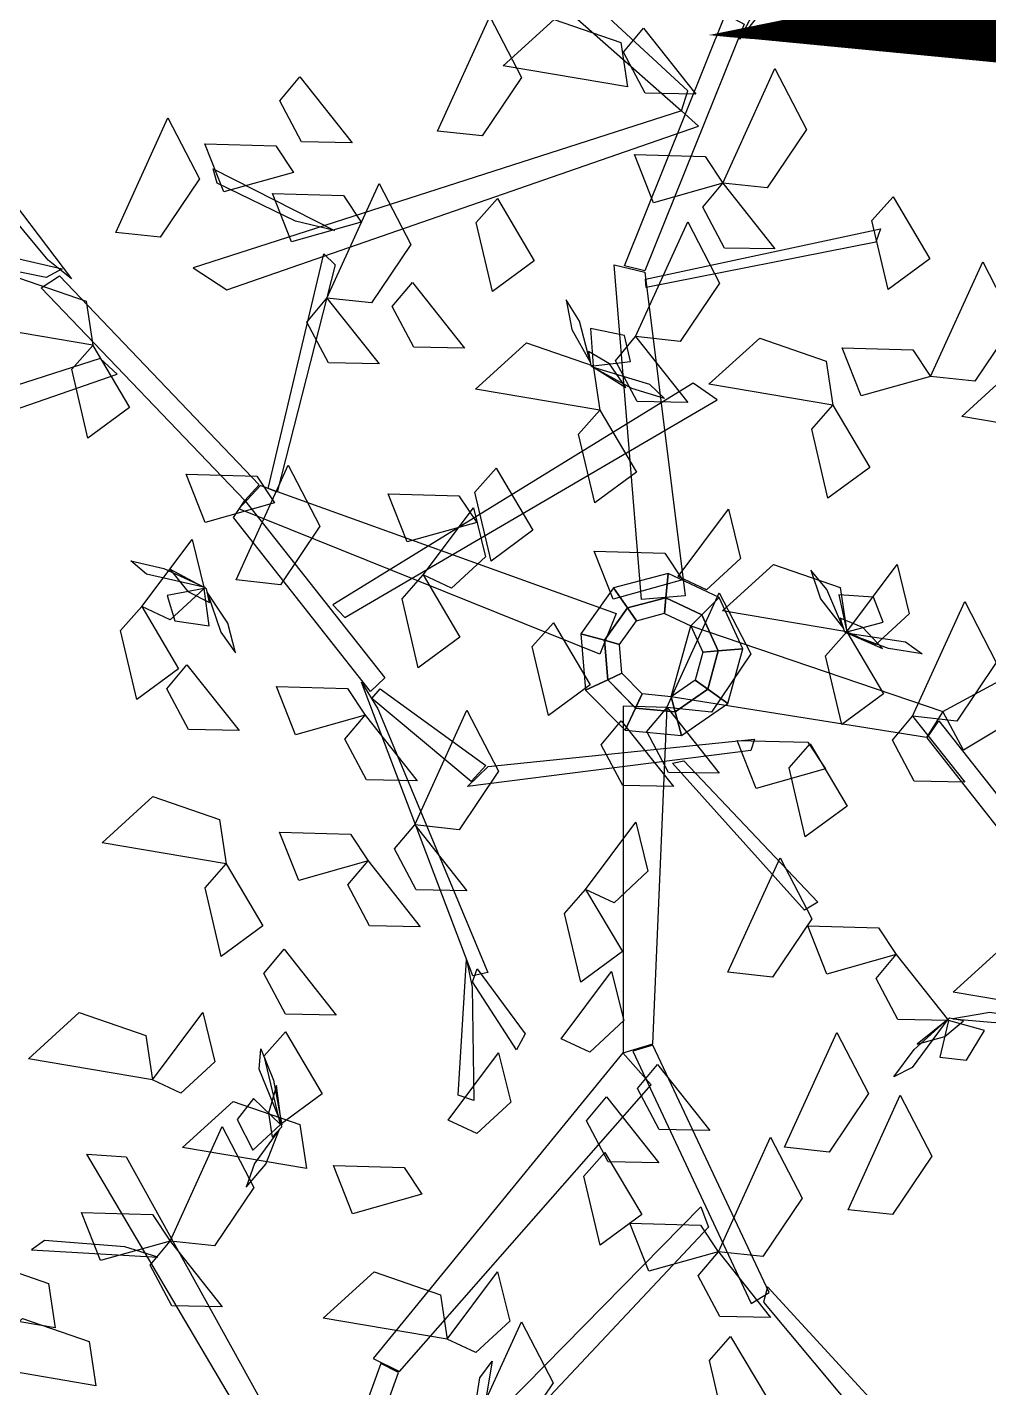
# Model space of a CAD drawing. Header units: metres. Extents: x 1851758 to 1852050, y 5187822 to 5188223.
# Drawn here: x 1851972.084 to 1851973.866, y 5187918.553 to 5187921.076 of the extents above; entities that cross this region are included whole.
import ezdxf

# ---------------------------------------------------------------- set-up
doc = ezdxf.new("R2010")
doc.units = ezdxf.units.M
doc.header["$LTSCALE"] = 2.5
doc.layers.add('PRO_PAR_COT_DA', color=150, linetype='CONTINUOUS', lineweight=20)
doc.layers.add('PRO_VOI_VEG', color=81, linetype='CONTINUOUS')

# ---------------------------------------------------------------- blocks, each defined once
blk = doc.blocks.new('arbre4')
at = {"layer": 'PRO_VOI_VEG', "color": 42, "linetype": 'ByBlock', "lineweight": -2, "extrusion": (-3.5711e-09, -0.72424, 0.689548), "elevation": 1.1883, "flags": 128}
blk.add_lwpolyline([(0.2606, 4.2618), (-0.9553, 6.179), (-0.9848, 5.9864), (0.2311, 4.1567), (0.2606, 4.2618)], close=True, dxfattribs=at)
at = {"layer": 'PRO_VOI_VEG', "color": 42, "linetype": 'ByBlock', "lineweight": -2, "extrusion": (-1.10197e-08, -0.72424, 0.689548), "elevation": 1.1883, "flags": 128}
blk.add_lwpolyline([(0.5406, 4.682), (1.3291, 5.9864), (1.3585, 5.8988), (0.4669, 4.5157), (0.5406, 4.682)], close=True, dxfattribs=at)
at = {"layer": 'PRO_VOI_VEG', "color": 42, "linetype": 'ByBlock', "lineweight": -2, "extrusion": (0.440852, -0.719385, 0.536783), "flags": 128}
for points, elevation in [([(-0.9771, 3.3423), (-1.0361, 5.0792), (-0.9673, 5.0282), (-0.9484, 3.1422), (-0.9771, 3.3423)], -0.869), ([(-1.021, 3.2634), (-1.7492, 4.7455), (-1.632, 4.7073), (-0.9544, 3.2464), (-1.021, 3.2634)], -0.8629)]:
    blk.add_lwpolyline(points, close=True, dxfattribs=dict(at, elevation=elevation))
at = {"layer": 'PRO_VOI_VEG', "linetype": 'ByBlock', "lineweight": -2, "extrusion": (0.372929, -8.74771e-10, 0.92786), "flags": 128}
for points, elevation in [([(2.0044, 3.6589), (2.4124, 3.4142), (2.1773, 3.308), (1.9733, 3.4834), (2.0044, 3.6589)], 7.2899), ([(-0.5531, 2.1384), (-0.1451, 1.8936), (-0.3802, 1.7874), (-0.5842, 1.9629), (-0.5531, 2.1384)], 2.7218)]:
    blk.add_lwpolyline(points, close=True, dxfattribs=dict(at, elevation=elevation))
at = {"layer": 'PRO_VOI_VEG', "linetype": 'ByBlock', "lineweight": -2, "extrusion": (-0.095442, 0.360509, 0.92786), "flags": 128}
for points, elevation in [([(-0.5771, 0.7835), (-0.1691, 0.5387), (-0.4041, 0.4325), (-0.6082, 0.608), (-0.5771, 0.7835)], 7.3946), ([(1.6105, 0.4642), (2.0185, 0.2195), (1.7835, 0.1133), (1.5794, 0.2887), (1.6105, 0.4642)], 5.9479), ([(-0.0811, 2.3547), (0.3269, 2.11), (0.0919, 2.0038), (-0.1122, 2.1793), (-0.0811, 2.3547)], 8.365), ([(-0.902, 2.1407), (-0.4939, 1.896), (-0.729, 1.7898), (-0.933, 1.9652), (-0.902, 2.1407)], 7.1055), ([(-1.7462, 1.9018), (-1.3382, 1.6571), (-1.5732, 1.5509), (-1.7773, 1.7263), (-1.7462, 1.9018)], 5.3701), ([(-0.6704, 1.0724), (-0.2624, 0.8277), (-0.4975, 0.7215), (-0.7015, 0.8969), (-0.6704, 1.0724)], 2.2781), ([(1.7852, 2.4676), (2.1933, 2.2229), (1.9582, 2.1167), (1.7542, 2.2921), (1.7852, 2.4676)], 5.6306), ([(2.3097, 3.6916), (2.7178, 3.4468), (2.4827, 3.3406), (2.2787, 3.5161), (2.3097, 3.6916)], 6.8952), ([(-1.0053, 3.759), (-0.5972, 3.5143), (-0.8323, 3.4081), (-1.0363, 3.5836), (-1.0053, 3.759)], 4.6237), ([(1.8811, 4.0209), (2.2892, 3.7762), (2.0541, 3.67), (1.8501, 3.8455), (1.8811, 4.0209)], 6.3717), ([(2.956, 4.2829), (3.3641, 4.0382), (3.129, 3.932), (2.9249, 4.1074), (2.956, 4.2829)], 6.3648), ([(1.6, 4.094), (2.0081, 3.8493), (1.773, 3.7431), (1.569, 3.9185), (1.6, 4.094)], 4.489), ([(2.8862, 3.6731), (3.2943, 3.4284), (3.0592, 3.3222), (2.8552, 3.4976), (2.8862, 3.6731)], 4.1703)]:
    blk.add_lwpolyline(points, close=True, dxfattribs=dict(at, elevation=elevation))
at = {"layer": 'PRO_VOI_VEG', "color": 42, "linetype": 'ByBlock', "lineweight": -2, "extrusion": (-2.05191e-09, -0.72424, 0.689548), "elevation": 1.1883, "flags": 128}
blk.add_lwpolyline([(-0.0268, 3.3513), (0.4227, 4.6557), (0.489, 4.5944), (0.0469, 3.3163), (-0.0268, 3.3513)], close=True, dxfattribs=at)
at = {"layer": 'PRO_VOI_VEG', "linetype": 'ByBlock', "lineweight": -2, "extrusion": (-2.51648e-10, -0.654654, 0.755929), "elevation": 2.7236, "flags": 128}
blk.add_lwpolyline([(0.1158, 5.4307), (0.2888, 5.0882), (0.102, 5.1127), (0.0343, 5.3211), (0.1158, 5.4307)], close=True, dxfattribs=at)
at = {"layer": 'PRO_VOI_VEG', "linetype": 'ByBlock', "lineweight": -2, "extrusion": (4.78408e-09, -0.654654, 0.755929), "elevation": 1.0417, "flags": 128}
blk.add_lwpolyline([(-1.1687, 3.8729), (-0.9957, 3.5304), (-1.1824, 3.5549), (-1.2502, 3.7633), (-1.1687, 3.8729)], close=True, dxfattribs=at)
at = {"layer": 'PRO_VOI_VEG', "linetype": 'ByBlock', "lineweight": -2, "extrusion": (0.372929, 1.77872e-09, 0.92786), "elevation": 3.9863, "flags": 128}
blk.add_lwpolyline([(1.7262, 3.6454), (2.1342, 3.4006), (1.8991, 3.2944), (1.6951, 3.4699), (1.7262, 3.6454)], close=True, dxfattribs=at)
at = {"layer": 'PRO_VOI_VEG', "linetype": 'ByBlock', "lineweight": -2, "extrusion": (0.372929, 1.77869e-09, 0.92786), "flags": 128}
for points, elevation in [([(1.7262, 1.3818), (2.1342, 1.1371), (1.8991, 1.0309), (1.6951, 1.2063), (1.7262, 1.3818)], 4.4081), ([(-2.8291, 2.5999), (-2.4211, 2.3552), (-2.6561, 2.249), (-2.8602, 2.4245), (-2.8291, 2.5999)], 3.9185)]:
    blk.add_lwpolyline(points, close=True, dxfattribs=dict(at, elevation=elevation))
at = {"layer": 'PRO_VOI_VEG', "linetype": 'ByBlock', "lineweight": -2, "extrusion": (9.90251e-10, -0.872729, 0.488205), "flags": 128}
for points, elevation in [([(-1.2216, 5.9716), (-1.4841, 5.8659), (-1.54, 6.242), (-1.279, 6.1842), (-1.2216, 5.9716)], 1.1695), ([(0.3618, 6.0473), (0.0993, 5.9416), (0.0435, 6.3178), (0.3044, 6.2599), (0.3618, 6.0473)], 1.405), ([(-1.1522, 6.0538), (-1.4146, 5.9481), (-1.4705, 6.3243), (-1.2095, 6.2664), (-1.1522, 6.0538)], 4.1564)]:
    blk.add_lwpolyline(points, close=True, dxfattribs=dict(at, elevation=elevation))
at = {"layer": 'PRO_VOI_VEG', "color": 42, "linetype": 'ByBlock', "lineweight": -2, "extrusion": (0.512659, -0.256321, 0.819439), "flags": 128}
for points, elevation in [([(1.8973, 2.7608), (0.6814, 4.5457), (0.6519, 4.3664), (1.8678, 2.6629), (1.8973, 2.7608)], 2.7427), ([(-0.0474, 2.2601), (0.4021, 3.4745), (0.4684, 3.4174), (0.0263, 2.2275), (-0.0474, 2.2601)], 0.3479), ([(0.24, 3.1077), (-0.9759, 4.8926), (-1.0054, 4.7133), (0.2105, 3.0099), (0.24, 3.1077)], 0.3479)]:
    blk.add_lwpolyline(points, close=True, dxfattribs=dict(at, elevation=elevation))
at = {"layer": 'PRO_VOI_VEG', "color": 42, "linetype": 'ByBlock', "lineweight": -2, "extrusion": (0.700309, -0.350143, 0.622067), "elevation": 1.4587, "flags": 128}
blk.add_lwpolyline([(0.9835, 4.835), (1.0056, 5.3523), (1.0498, 5.4067), (1.0056, 4.5991), (0.9835, 4.835)], close=True, dxfattribs=at)
at = {"layer": 'PRO_VOI_VEG', "linetype": 'ByBlock', "lineweight": -2, "extrusion": (9.90146e-10, -0.872729, 0.488205), "elevation": 0.9939, "flags": 128}
blk.add_lwpolyline([(-0.9865, 5.2398), (-1.249, 5.1341), (-1.3049, 5.5103), (-1.0439, 5.4524), (-0.9865, 5.2398)], close=True, dxfattribs=at)
at = {"layer": 'PRO_VOI_VEG', "linetype": 'ByBlock', "lineweight": -2, "extrusion": (0.372929, -1.31216e-09, 0.92786), "flags": 128}
for points, elevation in [([(1.4202, 3.7423), (1.8283, 3.4976), (1.5932, 3.3914), (1.3892, 3.5669), (1.4202, 3.7423)], 6.2666), ([(1.185, 2.3312), (1.5931, 2.0864), (1.358, 1.9802), (1.154, 2.1557), (1.185, 2.3312)], 5.7831)]:
    blk.add_lwpolyline(points, close=True, dxfattribs=dict(at, elevation=elevation))
at = {"layer": 'PRO_VOI_VEG', "linetype": 'ByBlock', "lineweight": -2, "extrusion": (0.843665, 0.223353, 0.488205), "flags": 128}
for points, elevation in [([(1.8004, 7.5475), (1.5379, 7.4417), (1.4821, 7.8179), (1.743, 7.7601), (1.8004, 7.5475)], 4.2048), ([(1.3185, 6.8714), (1.056, 6.7657), (1.0001, 7.1419), (1.2611, 7.084), (1.3185, 6.8714)], 5.4133), ([(1.7874, 5.7538), (1.525, 5.6481), (1.4691, 6.0243), (1.7301, 5.9664), (1.7874, 5.7538)], 1.3733), ([(0.9347, 7.5005), (0.6722, 7.3948), (0.6163, 7.771), (0.8773, 7.7131), (0.9347, 7.5005)], 4.2887), ([(0.6636, 5.22), (0.4011, 5.1143), (0.3452, 5.4904), (0.6062, 5.4326), (0.6636, 5.22)], 3.9536), ([(0.8596, 2.366), (0.5971, 2.2603), (0.5412, 2.6365), (0.8022, 2.5786), (0.8596, 2.366)], 0.9193), ([(0.5766, 2.5549), (0.3141, 2.4492), (0.2582, 2.8254), (0.5192, 2.7675), (0.5766, 2.5549)], 0.5817), ([(0.8137, 7.6456), (0.5513, 7.5399), (0.4954, 7.9161), (0.7564, 7.8582), (0.8137, 7.6456)], 2.2571), ([(0.2488, 7.7078), (-0.0137, 7.6021), (-0.0696, 7.9783), (0.1914, 7.9205), (0.2488, 7.7078)], 3.918), ([(-0.1454, 1.8665), (-0.4079, 1.7608), (-0.4638, 2.137), (-0.2028, 2.0791), (-0.1454, 1.8665)], 1.8123), ([(-0.4925, 1.6013), (-0.755, 1.4956), (-0.8109, 1.8718), (-0.5499, 1.814), (-0.4925, 1.6013)], 1.3589), ([(-0.1897, 5.444), (-0.4522, 5.3383), (-0.5081, 5.7145), (-0.2471, 5.6566), (-0.1897, 5.444)], 0.9998), ([(-0.7234, 2.0725), (-0.9859, 1.9667), (-1.0417, 2.3429), (-0.7808, 2.2851), (-0.7234, 2.0725)], 0.5168), ([(-0.8503, 6.2345), (-1.1128, 6.1287), (-1.1687, 6.5049), (-0.9077, 6.4471), (-0.8503, 6.2345)], 1.4414), ([(-1.6663, 5.3669), (-1.9288, 5.2612), (-1.9846, 5.6374), (-1.7237, 5.5795), (-1.6663, 5.3669)], 2.0649), ([(-2.4655, 5.2636), (-2.728, 5.1579), (-2.7838, 5.5341), (-2.5229, 5.4763), (-2.4655, 5.2636)], 2.2495)]:
    blk.add_lwpolyline(points, close=True, dxfattribs=dict(at, elevation=elevation))
at = {"layer": 'PRO_VOI_VEG', "linetype": 'ByBlock', "lineweight": -2, "extrusion": (-2.5183e-10, -0.654654, 0.755929), "elevation": 2.3513, "flags": 128}
blk.add_lwpolyline([(0.3618, 4.3198), (0.5348, 3.9773), (0.3481, 4.0018), (0.2803, 4.2102), (0.3618, 4.3198)], close=True, dxfattribs=at)
at = {"layer": 'PRO_VOI_VEG', "color": 42, "linetype": 'ByBlock', "lineweight": -2, "extrusion": (0.647784, -0.323881, 0.689548), "elevation": -0.1006, "flags": 128}
for points in [[(0.0263, 2.1997), (0.9106, 2.3923), (0.8885, 2.3135), (0.0263, 2.1472), (0.0263, 2.1997)], [(-0.0842, 0.2125), (-0.0842, 2.3048), (0.0263, 2.2435), (0.0779, 0.2125), (-0.0842, 0.2125)]]:
    blk.add_lwpolyline(points, close=True, dxfattribs=at)
at = {"layer": 'PRO_VOI_VEG', "color": 42, "linetype": 'ByBlock', "lineweight": -2, "extrusion": (5.97316e-10, -0.83205, 0.5547), "elevation": 0.6002, "flags": 128}
blk.add_lwpolyline([(0.0469, 3.4149), (0.9311, 3.6216), (0.909, 3.537), (0.0469, 3.3586), (0.0469, 3.4149)], close=True, dxfattribs=at)
at = {"layer": 'PRO_VOI_VEG', "linetype": 'ByBlock', "lineweight": -2, "extrusion": (1.09194e-10, -0.654654, 0.755929), "elevation": 4.7259, "flags": 128}
blk.add_lwpolyline([(-1.1354, 5.9715), (-0.9624, 5.629), (-1.1491, 5.6536), (-1.2169, 5.8619), (-1.1354, 5.9715)], close=True, dxfattribs=at)
at = {"layer": 'PRO_VOI_VEG', "linetype": 'ByBlock', "lineweight": -2, "extrusion": (-4.92655e-09, -0.654654, 0.755929), "elevation": 0.1278, "flags": 128}
blk.add_lwpolyline([(-0.8151, 2.0324), (-0.6421, 1.6899), (-0.8288, 1.7144), (-0.8966, 1.9228), (-0.8151, 2.0324)], close=True, dxfattribs=at)
at = {"layer": 'PRO_VOI_VEG', "color": 42, "linetype": 'ByBlock', "lineweight": -2, "extrusion": (0, -0.83205, 0.5547), "elevation": 0.6002, "flags": 128}
blk.add_lwpolyline([(-0.0637, 1.2825), (-0.0637, 3.5277), (0.0469, 3.4619), (0.0985, 1.2825), (-0.0637, 1.2825)], close=True, dxfattribs=at)
at = {"layer": 'PRO_VOI_VEG', "color": 6, "linetype": 'ByBlock', "lineweight": -2, "extrusion": (0.964416, 0.216638, 0.151559), "elevation": 1.3615, "flags": 128}
blk.add_lwpolyline([(1.1174, 8.4542), (1.2745, 8.4081), (1.3649, 8.5639), (1.2529, 8.6465), (1.1174, 8.4542)], close=True, dxfattribs=at)
at = {"layer": 'PRO_VOI_VEG', "linetype": 'ByBlock', "lineweight": -2, "extrusion": (0.372929, 2.33305e-10, 0.92786), "elevation": 5.0928, "flags": 128}
blk.add_lwpolyline([(0.9499, 0.8922), (1.358, 0.6474), (1.1229, 0.5412), (0.9189, 0.7167), (0.9499, 0.8922)], close=True, dxfattribs=at)
at = {"layer": 'PRO_VOI_VEG', "color": 6, "linetype": 'ByBlock', "lineweight": -2, "extrusion": (0.632764, 0.601054, 0.488205), "elevation": 4.7318, "flags": 128}
blk.add_lwpolyline([(0.9088, 7.1776), (0.8164, 6.9635), (0.8977, 6.8466), (1.0086, 6.9781), (0.9088, 7.1776)], close=True, dxfattribs=at)
at = {"layer": 'PRO_VOI_VEG', "linetype": 'ByBlock', "lineweight": -2, "extrusion": (-2.51482e-10, -0.654654, 0.755929), "elevation": 1.6105, "flags": 128}
blk.add_lwpolyline([(-0.0063, 2.9624), (0.1667, 2.6198), (-0.0201, 2.6444), (-0.0878, 2.8528), (-0.0063, 2.9624)], close=True, dxfattribs=at)
at = {"layer": 'PRO_VOI_VEG', "color": 6, "linetype": 'ByBlock', "lineweight": -2, "extrusion": (-0.720083, -0.683996, 0.116747), "elevation": 0.3861, "flags": 128}
blk.add_lwpolyline([(-0.9162, 8.6017), (-0.7646, 8.8272), (-0.8681, 9.0416), (-0.9569, 8.8876), (-0.9162, 8.6017)], close=True, dxfattribs=at)
at = {"layer": 'PRO_VOI_VEG', "color": 6, "linetype": 'ByBlock', "lineweight": -2, "extrusion": (0.429668, 0.887808, 0.164872), "elevation": 2.3045, "flags": 128}
blk.add_lwpolyline([(0.6319, 8.3221), (0.4099, 8.2152), (0.3393, 8.3945), (0.4652, 8.4487), (0.6319, 8.3221)], close=True, dxfattribs=at)
at = {"layer": 'PRO_VOI_VEG', "linetype": 'ByBlock', "lineweight": -2, "extrusion": (9.90148e-10, -0.872729, 0.488205), "flags": 128}
for points, elevation in [([(1.0715, 2.8236), (0.809, 2.7179), (0.7531, 3.0941), (1.0141, 3.0363), (1.0715, 2.8236)], 0.4911), ([(0.0942, 1.3787), (-0.1683, 1.273), (-0.2242, 1.6492), (0.0368, 1.5914), (0.0942, 1.3787)], 0.4587), ([(-1.1196, 2.2953), (-1.3821, 2.1896), (-1.4379, 2.5658), (-1.177, 2.5079), (-1.1196, 2.2953)], 1.4356)]:
    blk.add_lwpolyline(points, close=True, dxfattribs=dict(at, elevation=elevation))
at = {"layer": 'PRO_VOI_VEG', "color": 42, "linetype": 'ByBlock', "lineweight": -2, "extrusion": (-0.798146, 0.353014, 0.488205), "flags": 128}
for points, elevation in [([(0.2567, 1.5814), (-0.9591, 3.7063), (-0.9886, 3.4928), (0.2273, 1.465), (0.2567, 1.5814)], 2.2142), ([(-0.0306, 0.5723), (0.4189, 2.018), (0.4852, 1.9501), (0.0431, 0.5335), (-0.0306, 0.5723)], 2.2142), ([(0.5368, 2.0471), (1.3252, 3.4928), (1.3547, 3.3958), (0.4631, 1.8628), (0.5368, 2.0471)], 2.2142), ([(-0.1065, 4.5292), (0.343, 5.9749), (0.4093, 5.9069), (-0.0328, 4.4904), (-0.1065, 4.5292)], 1.3369)]:
    blk.add_lwpolyline(points, close=True, dxfattribs=dict(at, elevation=elevation))
at = {"layer": 'PRO_VOI_VEG', "linetype": 'ByBlock', "lineweight": -2, "extrusion": (9.90355e-10, -0.872729, 0.488205), "elevation": 1.4345, "flags": 128}
blk.add_lwpolyline([(-1.3901, 3.9559), (-1.6526, 3.8502), (-1.7085, 4.2264), (-1.4475, 4.1685), (-1.3901, 3.9559)], close=True, dxfattribs=at)
at = {"layer": 'PRO_VOI_VEG', "linetype": 'ByBlock', "lineweight": -2, "extrusion": (0.372929, 2.33266e-10, 0.92786), "elevation": 0.324, "flags": 128}
blk.add_lwpolyline([(0.4059, 1.8069), (0.814, 1.5622), (0.5789, 1.456), (0.3748, 1.6315), (0.4059, 1.8069)], close=True, dxfattribs=at)
at = {"layer": 'PRO_VOI_VEG', "linetype": 'ByBlock', "lineweight": -2, "extrusion": (9.90356e-10, -0.872729, 0.488205), "elevation": 1.9926, "flags": 128}
blk.add_lwpolyline([(-0.6494, 4.6811), (-0.9119, 4.5754), (-0.9678, 4.9516), (-0.7068, 4.8937), (-0.6494, 4.6811)], close=True, dxfattribs=at)
at = {"layer": 'PRO_VOI_VEG', "linetype": 'ByBlock', "lineweight": -2, "extrusion": (0.632852, 0.167542, 0.755929), "flags": 128}
for points, elevation in [([(0.8137, 4.7624), (0.9867, 4.4199), (0.8, 4.4444), (0.7322, 4.6528), (0.8137, 4.7624)], 2.8065), ([(0.5766, 2.2048), (0.7496, 1.8622), (0.5628, 1.8868), (0.495, 2.0951), (0.5766, 2.2048)], 1.4159), ([(0.2559, 5.5432), (0.4289, 5.2007), (0.2422, 5.2252), (0.1744, 5.4336), (0.2559, 5.5432)], 6.6286), ([(-0.1454, 1.1388), (0.0275, 0.7963), (-0.1592, 0.8208), (-0.227, 1.0292), (-0.1454, 1.1388)], 2.3391), ([(-0.7234, 1.7731), (-0.5504, 1.4306), (-0.7371, 1.4552), (-0.8049, 1.6635), (-0.7234, 1.7731)], 1.1908), ([(-1.2153, 6.1317), (-1.0423, 5.7892), (-1.2291, 5.8137), (-1.2969, 6.0221), (-1.2153, 6.1317)], 5.812), ([(-0.8538, 5.1759), (-0.6808, 4.8334), (-0.8676, 4.8579), (-0.9354, 5.0663), (-0.8538, 5.1759)], 2.4484), ([(-1.3605, 2.6479), (-1.1875, 2.3054), (-1.3742, 2.3299), (-1.442, 2.5383), (-1.3605, 2.6479)], 1.0322), ([(-2.1246, 6.0027), (-1.9516, 5.6602), (-2.1383, 5.6847), (-2.2061, 5.8931), (-2.1246, 6.0027)], 4.4873)]:
    blk.add_lwpolyline(points, close=True, dxfattribs=dict(at, elevation=elevation))
at = {"layer": 'PRO_VOI_VEG', "color": 6, "linetype": 'ByBlock', "lineweight": -2, "extrusion": (-0.370366, -0.914137, 0.164872), "elevation": 1.0971, "flags": 128}
blk.add_lwpolyline([(-1.6958, 4.9316), (-1.9178, 4.8247), (-1.9884, 5.004), (-1.8625, 5.0582), (-1.6958, 4.9316)], close=True, dxfattribs=at)
at = {"layer": 'PRO_VOI_VEG', "color": 6, "linetype": 'ByBlock', "lineweight": -2, "extrusion": (0.673553, 0.729861, 0.116747), "elevation": -0.2554, "flags": 128}
blk.add_lwpolyline([(1.4848, 5.1096), (1.6364, 5.335), (1.5329, 5.5495), (1.4441, 5.3955), (1.4848, 5.1096)], close=True, dxfattribs=at)
at = {"layer": 'PRO_VOI_VEG', "color": 6, "linetype": 'ByBlock', "lineweight": -2, "extrusion": (-0.591877, -0.641357, 0.488205), "elevation": 3.2023, "flags": 128}
blk.add_lwpolyline([(-1.4922, 3.9734), (-1.5846, 3.7592), (-1.5033, 3.6424), (-1.3924, 3.7738), (-1.4922, 3.9734)], close=True, dxfattribs=at)
at = {"layer": 'PRO_VOI_VEG', "color": 6, "linetype": 'ByBlock', "lineweight": -2, "extrusion": (-0.948085, -0.279578, 0.151559), "elevation": 2.2368, "flags": 128}
blk.add_lwpolyline([(-0.8258, 4.7354), (-0.6687, 4.6893), (-0.5783, 4.8451), (-0.6903, 4.9277), (-0.8258, 4.7354)], close=True, dxfattribs=at)
at = {"layer": 'PRO_VOI_VEG', "color": 42, "linetype": 'ByBlock', "lineweight": -2, "extrusion": (-0.764368, 0.641381, 0.066114), "elevation": 0.0912, "flags": 128}
blk.add_lwpolyline([(-0.066, -1.7872), (-0.0972, -3.0835), (0.1122, -3.0835), (0.081, -1.7872), (-0.066, -1.7872)], close=True, dxfattribs=at)
at = {"layer": 'PRO_VOI_VEG', "color": 42, "linetype": 'ByBlock', "lineweight": -2, "extrusion": (-0.173268, 0.982653, 0.066114), "elevation": 0.0847, "flags": 128}
blk.add_lwpolyline([(-0.0632, -1.7867), (-0.0944, -3.0831), (0.115, -3.0831), (0.0838, -1.7867), (-0.0632, -1.7867)], close=True, dxfattribs=at)
at = {"layer": 'PRO_VOI_VEG', "color": 42, "linetype": 'ByBlock', "lineweight": -2, "extrusion": (0.498906, 0.864131, 0.066114), "elevation": 0.078, "flags": 128}
blk.add_lwpolyline([(-0.0652, -1.7863), (-0.0964, -3.0826), (0.113, -3.0826), (0.0818, -1.7863), (-0.0652, -1.7863)], close=True, dxfattribs=at)
at = {"layer": 'PRO_VOI_VEG', "color": 6, "linetype": 'ByBlock', "lineweight": -2, "extrusion": (0.924265, 0.350378, 0.151559), "elevation": 1.0175, "flags": 128}
blk.add_lwpolyline([(-0.1975, 2.3756), (-0.0404, 2.3295), (0.0499, 2.4853), (-0.062, 2.5679), (-0.1975, 2.3756)], close=True, dxfattribs=at)
at = {"layer": 'PRO_VOI_VEG', "color": 42, "linetype": 'ByBlock', "lineweight": -2, "extrusion": (-0.173631, 0.984712, 0.013934), "elevation": 0.1779, "flags": 128}
blk.add_lwpolyline([(-0.0435, 2.1009), (-0.0632, -1.7799), (0.0838, -1.7799), (0.0641, 2.1009), (-0.0435, 2.1009)], close=True, dxfattribs=at)
at = {"layer": 'PRO_VOI_VEG', "linetype": 'ByBlock', "lineweight": -2, "extrusion": (0.372929, 6.70652e-10, 0.92786), "elevation": 0.903, "flags": 128}
blk.add_lwpolyline([(-0.1949, 0.3648), (0.2132, 0.12), (-0.0219, 0.0138), (-0.2259, 0.1893), (-0.1949, 0.3648)], close=True, dxfattribs=at)
at = {"layer": 'PRO_VOI_VEG', "color": 42, "linetype": 'ByBlock', "lineweight": -2, "extrusion": (0.499951, 0.865941, 0.013934), "elevation": 0.1711, "flags": 128}
blk.add_lwpolyline([(-0.0455, 2.101), (-0.0652, -1.7798), (0.0818, -1.7798), (0.0621, 2.101), (-0.0455, 2.101)], close=True, dxfattribs=at)
at = {"layer": 'PRO_VOI_VEG', "color": 42, "linetype": 'ByBlock', "lineweight": -2, "extrusion": (-0.760996, -0.336442, 0.5547), "elevation": 1.893, "flags": 128}
blk.add_lwpolyline([(0.6785, 4.3014), (0.6785, 6.5465), (0.789, 6.4808), (0.8406, 4.3014), (0.6785, 4.3014)], close=True, dxfattribs=at)
at = {"layer": 'PRO_VOI_VEG', "color": 42, "linetype": 'ByBlock', "lineweight": -2, "extrusion": (-0.76597, 0.642725, 0.013934), "elevation": 0.1843, "flags": 128}
blk.add_lwpolyline([(-0.0464, 2.1009), (-0.066, -1.78), (0.081, -1.78), (0.0613, 2.1009), (-0.0464, 2.1009)], close=True, dxfattribs=at)
at = {"layer": 'PRO_VOI_VEG', "color": 42, "linetype": 'ByBlock', "lineweight": -2, "extrusion": (0.937637, 0.341272, 0.066114), "elevation": 0.0741, "flags": 128}
blk.add_lwpolyline([(-0.0711, -1.786), (-0.1023, -3.0824), (0.1071, -3.0824), (0.0759, -1.786), (-0.0711, -1.786)], close=True, dxfattribs=at)
at = {"layer": 'PRO_VOI_VEG', "color": 6, "linetype": 'ByBlock', "lineweight": -2, "extrusion": (0.541752, 0.684223, 0.488205), "elevation": 1.6197, "flags": 128}
blk.add_lwpolyline([(-0.5181, 1.9742), (-0.6105, 1.7601), (-0.5292, 1.6432), (-0.4182, 1.7747), (-0.5181, 1.9742)], close=True, dxfattribs=at)
at = {"layer": 'PRO_VOI_VEG', "linetype": 'ByBlock', "lineweight": -2, "extrusion": (-2.5148e-10, -0.654654, 0.755929), "elevation": 3.4112, "flags": 128}
blk.add_lwpolyline([(-1.7627, 3.096), (-1.5897, 2.7535), (-1.7765, 2.778), (-1.8443, 2.9864), (-1.7627, 3.096)], close=True, dxfattribs=at)
at = {"layer": 'PRO_VOI_VEG', "color": 42, "linetype": 'ByBlock', "lineweight": -2, "extrusion": (-0.997812, 0, 0.066114), "elevation": 0.0943, "flags": 128}
blk.add_lwpolyline([(-0.0724, -1.7874), (-0.1036, -3.0837), (0.1059, -3.0837), (0.0747, -1.7874), (-0.0724, -1.7874)], close=True, dxfattribs=at)
at = {"layer": 'PRO_VOI_VEG', "color": 42, "linetype": 'ByBlock', "lineweight": -2, "extrusion": (0.939601, 0.341987, 0.013934), "elevation": 0.1672, "flags": 128}
blk.add_lwpolyline([(-0.0514, 2.1011), (-0.0711, -1.7797), (0.0759, -1.7797), (0.0563, 2.1011), (-0.0514, 2.1011)], close=True, dxfattribs=at)
at = {"layer": 'PRO_VOI_VEG', "linetype": 'ByBlock', "lineweight": -2, "extrusion": (0.372929, 1.7787e-09, 0.92786), "elevation": 3.2657, "flags": 128}
blk.add_lwpolyline([(-0.3009, 0.3394), (0.1072, 0.0947), (-0.1279, -0.0115), (-0.3319, 0.164), (-0.3009, 0.3394)], close=True, dxfattribs=at)
at = {"layer": 'PRO_VOI_VEG', "color": 42, "linetype": 'ByBlock', "lineweight": -2, "extrusion": (-0.999903, 0, 0.013934), "elevation": 0.1875, "flags": 128}
blk.add_lwpolyline([(-0.0527, 2.1008), (-0.0724, -1.78), (0.0747, -1.78), (0.055, 2.1008), (-0.0527, 2.1008)], close=True, dxfattribs=at)
at = {"layer": 'PRO_VOI_VEG', "color": 6, "linetype": 'ByBlock', "lineweight": -2, "extrusion": (-0.616512, -0.778642, 0.116747), "elevation": -0.1469, "flags": 128}
blk.add_lwpolyline([(0.5107, 2.5621), (0.6623, 2.7876), (0.5587, 3.002), (0.47, 2.848), (0.5107, 2.5621)], close=True, dxfattribs=at)
at = {"layer": 'PRO_VOI_VEG', "color": 6, "linetype": 'ByBlock', "lineweight": -2, "extrusion": (0.300274, 0.939496, 0.164872), "elevation": 0.6468, "flags": 128}
blk.add_lwpolyline([(-0.6414, 2.4546), (-0.8634, 2.3477), (-0.9339, 2.527), (-0.808, 2.5812), (-0.6414, 2.4546)], close=True, dxfattribs=at)
at = {"layer": 'PRO_VOI_VEG', "color": 42, "linetype": 'ByBlock', "lineweight": -2, "extrusion": (-0.888751, 0.393088, 0.235804), "elevation": 1.5933, "flags": 128}
blk.add_lwpolyline([(0.4631, 2.54), (0.6031, 4.5067), (0.6768, 4.3677), (0.5073, 2.4652), (0.4631, 2.54)], close=True, dxfattribs=at)
at = {"layer": 'PRO_VOI_VEG', "color": 42, "linetype": 'ByBlock', "lineweight": -2, "extrusion": (0.939601, -0.341987, 0.013934), "elevation": 0.168, "flags": 128}
blk.add_lwpolyline([(-0.0584, 2.1011), (-0.0781, -1.7797), (0.0689, -1.7797), (0.0492, 2.1011), (-0.0584, 2.1011)], close=True, dxfattribs=at)
at = {"layer": 'PRO_VOI_VEG', "color": 42, "linetype": 'ByBlock', "lineweight": -2, "extrusion": (0.937637, -0.341272, 0.066114), "elevation": 0.0749, "flags": 128}
blk.add_lwpolyline([(-0.0781, -1.7861), (-0.1093, -3.0824), (0.1001, -3.0824), (0.0689, -1.7861), (-0.0781, -1.7861)], close=True, dxfattribs=at)
at = {"layer": 'PRO_VOI_VEG', "color": 42, "linetype": 'ByBlock', "lineweight": -2, "extrusion": (-0.764368, -0.641381, 0.066114), "elevation": 0.0927, "flags": 128}
blk.add_lwpolyline([(-0.0792, -1.7873), (-0.1104, -3.0836), (0.099, -3.0836), (0.0678, -1.7873), (-0.0792, -1.7873)], close=True, dxfattribs=at)
at = {"layer": 'PRO_VOI_VEG', "color": 42, "linetype": 'ByBlock', "lineweight": -2, "extrusion": (-0.76597, -0.642725, 0.013934), "elevation": 0.1858, "flags": 128}
blk.add_lwpolyline([(-0.0595, 2.1008), (-0.0792, -1.78), (0.0678, -1.78), (0.0481, 2.1008), (-0.0595, 2.1008)], close=True, dxfattribs=at)
at = {"layer": 'PRO_VOI_VEG', "linetype": 'ByBlock', "lineweight": -2, "extrusion": (1.09184e-10, -0.654654, 0.755929), "elevation": 3.2258, "flags": 128}
blk.add_lwpolyline([(-1.1196, 2.6186), (-0.9466, 2.276), (-1.1333, 2.3006), (-1.2011, 2.509), (-1.1196, 2.6186)], close=True, dxfattribs=at)
at = {"layer": 'PRO_VOI_VEG', "color": 42, "linetype": 'ByBlock', "lineweight": -2, "extrusion": (-0.173631, -0.984712, 0.013934), "elevation": 0.1802, "flags": 128}
blk.add_lwpolyline([(-0.0637, 2.1009), (-0.0834, -1.7799), (0.0636, -1.7799), (0.0439, 2.1009), (-0.0637, 2.1009)], close=True, dxfattribs=at)
at = {"layer": 'PRO_VOI_VEG', "color": 42, "linetype": 'ByBlock', "lineweight": -2, "extrusion": (0.499951, -0.865941, 0.013934), "elevation": 0.1731, "flags": 128}
blk.add_lwpolyline([(-0.0633, 2.101), (-0.083, -1.7798), (0.0641, -1.7798), (0.0444, 2.101), (-0.0633, 2.101)], close=True, dxfattribs=at)
at = {"layer": 'PRO_VOI_VEG', "color": 42, "linetype": 'ByBlock', "lineweight": -2, "extrusion": (0.498906, -0.864131, 0.066114), "elevation": 0.08, "flags": 128}
blk.add_lwpolyline([(-0.083, -1.7864), (-0.1142, -3.0827), (0.0953, -3.0827), (0.0641, -1.7864), (-0.083, -1.7864)], close=True, dxfattribs=at)
at = {"layer": 'PRO_VOI_VEG', "color": 42, "linetype": 'ByBlock', "lineweight": -2, "extrusion": (0.123326, 0.805569, 0.579526), "elevation": 0.4072, "flags": 128}
blk.add_lwpolyline([(0.1341, 0.9159), (0.0441, 3.1302), (-0.0637, 3.0582), (-0.0278, 0.9055), (0.1341, 0.9159)], close=True, dxfattribs=at)
at = {"layer": 'PRO_VOI_VEG', "color": 42, "linetype": 'ByBlock', "lineweight": -2, "extrusion": (-0.173268, -0.982653, 0.066114), "elevation": 0.087, "flags": 128}
blk.add_lwpolyline([(-0.0834, -1.7869), (-0.1146, -3.0832), (0.0948, -3.0832), (0.0636, -1.7869), (-0.0834, -1.7869)], close=True, dxfattribs=at)
at = {"layer": 'PRO_VOI_VEG', "linetype": 'ByBlock', "lineweight": -2, "extrusion": (-4.92688e-09, -0.654654, 0.755929), "elevation": 0.5216, "flags": 128}
blk.add_lwpolyline([(-0.0017, 0.1939), (0.1713, -0.1486), (-0.0154, -0.1241), (-0.0832, 0.0843), (-0.0017, 0.1939)], close=True, dxfattribs=at)
at = {"layer": 'PRO_VOI_VEG', "linetype": 'ByBlock', "lineweight": -2, "extrusion": (4.78425e-09, -0.654654, 0.755929), "elevation": 3.6319, "flags": 128}
blk.add_lwpolyline([(-0.1749, 2.8412), (-0.0019, 2.4987), (-0.1886, 2.5232), (-0.2564, 2.7316), (-0.1749, 2.8412)], close=True, dxfattribs=at)
at = {"layer": 'PRO_VOI_VEG', "linetype": 'ByBlock', "lineweight": -2, "extrusion": (1.08863e-10, -0.654654, 0.755929), "elevation": 3.6784, "flags": 128}
blk.add_lwpolyline([(0.9029, 2.7875), (1.0759, 2.445), (0.8892, 2.4695), (0.8214, 2.6779), (0.9029, 2.7875)], close=True, dxfattribs=at)
at = {"layer": 'PRO_VOI_VEG', "color": 42, "linetype": 'ByBlock', "lineweight": -2, "extrusion": (-0.853501, 0.377497, 0.359211), "elevation": 2.1504, "flags": 128}
for points in [[(0.6031, 4.2607), (0.1831, 6.7636), (0.2273, 6.7636), (0.6989, 4.1274), (0.6031, 4.2607)], [(0.3452, 6.1481), (0.6768, 7.9329), (0.721, 7.8303), (0.3673, 6.0455), (0.3452, 6.1481)]]:
    blk.add_lwpolyline(points, close=True, dxfattribs=at)
at = {"layer": 'PRO_VOI_VEG', "linetype": 'ByBlock', "lineweight": -2, "extrusion": (9.90252e-10, -0.872729, 0.488205), "elevation": 2.6581, "flags": 128}
blk.add_lwpolyline([(0.5658, 3.7901), (0.3034, 3.6844), (0.2475, 4.0606), (0.5085, 4.0027), (0.5658, 3.7901)], close=True, dxfattribs=at)
at = {"layer": 'PRO_VOI_VEG', "linetype": 'ByBlock', "lineweight": -2, "extrusion": (4.78392e-09, -0.654654, 0.755929), "elevation": 2.874, "flags": 128}
blk.add_lwpolyline([(-0.9691, 1.7572), (-0.7961, 1.4147), (-0.9828, 1.4392), (-1.0506, 1.6476), (-0.9691, 1.7572)], close=True, dxfattribs=at)
at = {"layer": 'PRO_VOI_VEG', "linetype": 'ByBlock', "lineweight": -2, "extrusion": (-2.51831e-10, -0.654654, 0.755929), "elevation": 1.5187, "flags": 128}
blk.add_lwpolyline([(-1.1522, 0.4264), (-0.9792, 0.0839), (-1.1659, 0.1084), (-1.2337, 0.3168), (-1.1522, 0.4264)], close=True, dxfattribs=at)
at = {"layer": 'PRO_VOI_VEG', "linetype": 'ByBlock', "lineweight": -2, "extrusion": (0.372929, 2.33265e-10, 0.92786), "elevation": 3.1369, "flags": 128}
blk.add_lwpolyline([(-1.1918, 1.1054), (-0.7838, 0.8607), (-1.0189, 0.7545), (-1.2229, 0.9299), (-1.1918, 1.1054)], close=True, dxfattribs=at)
at = {"layer": 'PRO_VOI_VEG', "linetype": 'ByBlock', "lineweight": -2, "extrusion": (-2.5163e-10, -0.654654, 0.755929), "elevation": 6.5073, "flags": 128}
blk.add_lwpolyline([(-1.4892, 4.3476), (-1.3162, 4.0051), (-1.503, 4.0296), (-1.5708, 4.238), (-1.4892, 4.3476)], close=True, dxfattribs=at)
at = {"layer": 'PRO_VOI_VEG', "linetype": 'ByBlock', "lineweight": -2, "extrusion": (9.90247e-10, -0.872729, 0.488205), "elevation": 5.043, "flags": 128}
blk.add_lwpolyline([(0.7712, 6.6051), (0.5088, 6.4994), (0.4529, 6.8756), (0.7139, 6.8177), (0.7712, 6.6051)], close=True, dxfattribs=at)
at = {"layer": 'PRO_VOI_VEG', "color": 42, "linetype": 'ByBlock', "lineweight": -2, "extrusion": (-0.89221, -0.02421, 0.450971), "elevation": 2.5642, "flags": 128}
blk.add_lwpolyline([(1.1483, 3.2196), (1.5663, 3.1308), (1.5398, 3.0075), (1.044, 3.198), (1.1483, 3.2196)], close=True, dxfattribs=at)
at = {"layer": 'PRO_VOI_VEG', "color": 42, "linetype": 'ByBlock', "lineweight": -2, "extrusion": (-0.900289, 0.398191, 0.175849), "elevation": 0.9752, "flags": 128}
blk.add_lwpolyline([(1.3252, 3.9299), (1.4947, 5.3399), (1.561, 5.2748), (1.3768, 3.9299), (1.3252, 3.9299)], close=True, dxfattribs=at)
at = {"layer": 'PRO_VOI_VEG', "linetype": 'ByBlock', "lineweight": -2, "extrusion": (4.78427e-09, -0.654654, 0.755929), "elevation": 6.6466, "flags": 128}
blk.add_lwpolyline([(0.7712, 4.1997), (0.9442, 3.8572), (0.7575, 3.8818), (0.6897, 4.0901), (0.7712, 4.1997)], close=True, dxfattribs=at)
at = {"layer": 'PRO_VOI_VEG', "color": 6, "linetype": 'ByBlock', "lineweight": -2, "extrusion": (-0.960342, -0.224855, 0.164872), "elevation": 2.9071, "flags": 128}
blk.add_lwpolyline([(1.2254, 5.9975), (1.0034, 5.8906), (0.9329, 6.0699), (1.0588, 6.124), (1.2254, 5.9975)], close=True, dxfattribs=at)
at = {"layer": 'PRO_VOI_VEG', "color": 42, "linetype": 'ByBlock', "lineweight": -2, "extrusion": (0.715812, 0.230111, 0.659289), "elevation": 1.31, "flags": 128}
blk.add_lwpolyline([(-1.3064, 2.5579), (-1.9997, 4.5127), (-2.081, 4.4029), (-1.4555, 2.4808), (-1.3064, 2.5579)], close=True, dxfattribs=at)
at = {"layer": 'PRO_VOI_VEG', "color": 42, "linetype": 'ByBlock', "lineweight": -2, "extrusion": (0.117148, 0.690201, 0.714072), "elevation": 0.9423, "flags": 128}
for points in [[(-0.0158, 2.9868), (-0.5345, 4.2377), (-0.5974, 4.1723), (-0.0875, 2.9468), (-0.0158, 2.9868)], [(-0.3516, 3.8619), (0.7588, 5.8409), (0.7985, 5.6534), (-0.3165, 3.7606), (-0.3516, 3.8619)]]:
    blk.add_lwpolyline(points, close=True, dxfattribs=at)
at = {"layer": 'PRO_VOI_VEG', "linetype": 'ByBlock', "lineweight": -2, "extrusion": (0.372929, -1.31215e-09, 0.92786), "flags": 128}
for points, elevation in [([(-1.8552, 2.7885), (-1.4471, 2.5438), (-1.6822, 2.4376), (-1.8862, 2.6131), (-1.8552, 2.7885)], 7.7453), ([(-2.0174, 3.74), (-1.6094, 3.4953), (-1.8444, 3.3891), (-2.0485, 3.5645), (-2.0174, 3.74)], 3.9482)]:
    blk.add_lwpolyline(points, close=True, dxfattribs=dict(at, elevation=elevation))
at = {"layer": 'PRO_VOI_VEG', "color": 6, "linetype": 'ByBlock', "lineweight": -2, "extrusion": (0.691544, -0.703267, 0.164872), "elevation": 2.9047, "flags": 128}
blk.add_lwpolyline([(-0.3312, 7.1829), (-0.5532, 7.076), (-0.6237, 7.2553), (-0.4979, 7.3094), (-0.3312, 7.1829)], close=True, dxfattribs=at)
at = {"layer": 'PRO_VOI_VEG', "color": 6, "linetype": 'ByBlock', "lineweight": -2, "extrusion": (-0.401921, 0.908201, 0.116747), "elevation": -0.7955, "flags": 128}
blk.add_lwpolyline([(-0.2899, 7.7088), (-0.1384, 7.9343), (-0.2419, 8.1488), (-0.3306, 7.9948), (-0.2899, 7.7088)], close=True, dxfattribs=at)
at = {"layer": 'PRO_VOI_VEG', "color": 6, "linetype": 'ByBlock', "lineweight": -2, "extrusion": (0.353183, -0.798071, 0.488205), "elevation": 5.1648, "flags": 128}
blk.add_lwpolyline([(0.2825, 5.7613), (0.1901, 5.5471), (0.2715, 5.4303), (0.3824, 5.5617), (0.2825, 5.7613)], close=True, dxfattribs=at)
at = {"layer": 'PRO_VOI_VEG', "color": 6, "linetype": 'ByBlock', "lineweight": -2, "extrusion": (-0.120391, -0.981089, 0.151559), "elevation": 2.4311, "flags": 128}
blk.add_lwpolyline([(1.1285, 7.2535), (1.2856, 7.2074), (1.376, 7.3632), (1.264, 7.4458), (1.1285, 7.2535)], close=True, dxfattribs=at)
at = {"layer": 'PRO_VOI_VEG', "color": 6, "linetype": 'ByBlock', "lineweight": -2, "extrusion": (0.984735, -0.129102, 0.116747), "elevation": -0.5707, "flags": 128}
blk.add_lwpolyline([(-1.8163, 6.5056), (-1.6647, 6.731), (-1.7683, 6.9455), (-1.857, 6.7915), (-1.8163, 6.5056)], close=True, dxfattribs=at)
at = {"layer": 'PRO_VOI_VEG', "linetype": 'ByBlock', "lineweight": -2, "extrusion": (-2.51659e-10, -0.654654, 0.755929), "elevation": 4.1288, "flags": 128}
blk.add_lwpolyline([(-0.1438, 1.5758), (0.0292, 1.2333), (-0.1576, 1.2578), (-0.2253, 1.4662), (-0.1438, 1.5758)], close=True, dxfattribs=at)
at = {"layer": 'PRO_VOI_VEG', "color": 6, "linetype": 'ByBlock', "lineweight": -2, "extrusion": (-0.865324, 0.113447, 0.488205), "elevation": 4.2767, "flags": 128}
blk.add_lwpolyline([(1.8089, 4.9189), (1.7165, 4.7047), (1.7978, 4.5879), (1.9088, 4.7193), (1.8089, 4.9189)], close=True, dxfattribs=at)
at = {"layer": 'PRO_VOI_VEG', "color": 6, "linetype": 'ByBlock', "lineweight": -2, "extrusion": (-0.77532, 0.613114, 0.151559), "elevation": 1.1712, "flags": 128}
blk.add_lwpolyline([(2.252, 6.2642), (2.4091, 6.2181), (2.4995, 6.3739), (2.3875, 6.4566), (2.252, 6.2642)], close=True, dxfattribs=at)
at = {"layer": 'PRO_VOI_VEG', "linetype": 'ByBlock', "lineweight": -2, "extrusion": (1.09031e-10, -0.654654, 0.755929), "elevation": 6.9341, "flags": 128}
blk.add_lwpolyline([(-0.342, 3.8678), (-0.169, 3.5253), (-0.3558, 3.5498), (-0.4236, 3.7582), (-0.342, 3.8678)], close=True, dxfattribs=at)
at = {"layer": 'PRO_VOI_VEG', "color": 42, "linetype": 'ByBlock', "lineweight": -2, "extrusion": (0.467607, -0.569947, 0.67565), "elevation": 4.1436, "flags": 128}
blk.add_lwpolyline([(-3.2067, 2.3733), (-2.8223, 4.7475), (-2.7247, 4.5887), (-3.1414, 2.2936), (-3.2067, 2.3733)], close=True, dxfattribs=at)
at = {"layer": 'PRO_VOI_VEG', "linetype": 'ByBlock', "lineweight": -2, "extrusion": (0.372929, 1.77868e-09, 0.92786), "elevation": 3.2759, "flags": 128}
blk.add_lwpolyline([(-2.1056, 0.7597), (-1.6975, 0.515), (-1.9326, 0.4088), (-2.1366, 0.5843), (-2.1056, 0.7597)], close=True, dxfattribs=at)
at = {"layer": 'PRO_VOI_VEG', "linetype": 'ByBlock', "lineweight": -2, "extrusion": (9.9025e-10, -0.872729, 0.488205), "flags": 128}
for points, elevation in [([(-1.0531, 2.6869), (-1.3155, 2.5812), (-1.3714, 2.9574), (-1.1104, 2.8995), (-1.0531, 2.6869)], 3.7029), ([(0.0247, 2.5397), (-0.2377, 2.434), (-0.2936, 2.8102), (-0.0327, 2.7523), (0.0247, 2.5397)], 3.9661)]:
    blk.add_lwpolyline(points, close=True, dxfattribs=dict(at, elevation=elevation))
at = {"layer": 'PRO_VOI_VEG', "linetype": 'ByBlock', "lineweight": -2, "extrusion": (0.372929, 2.33267e-10, 0.92786), "elevation": 4.7025, "flags": 128}
blk.add_lwpolyline([(-2.2215, 1.8634), (-1.8134, 1.6187), (-2.0485, 1.5125), (-2.2525, 1.6879), (-2.2215, 1.8634)], close=True, dxfattribs=at)
at = {"layer": 'PRO_VOI_VEG', "linetype": 'ByBlock', "lineweight": -2, "extrusion": (-3.21725e-09, -0.872729, 0.488205), "elevation": 4.2301, "flags": 128}
blk.add_lwpolyline([(-1.9978, 3.4295), (-2.2603, 3.3238), (-2.3161, 3.7), (-2.0552, 3.6421), (-1.9978, 3.4295)], close=True, dxfattribs=at)
at = {"layer": 'PRO_VOI_VEG', "color": 42, "linetype": 'ByBlock', "lineweight": -2, "extrusion": (0.64699, -0.584454, 0.489712), "elevation": 2.7052, "flags": 128}
blk.add_lwpolyline([(-2.9553, 5.3285), (-3.1179, 5.8389), (-3.1744, 5.874), (-2.9114, 5.0814), (-2.9553, 5.3285)], close=True, dxfattribs=at)
at = {"layer": 'PRO_VOI_VEG', "linetype": 'ByBlock', "lineweight": -2, "extrusion": (-2.51652e-10, -0.654654, 0.755929), "elevation": 5.8288, "flags": 128}
blk.add_lwpolyline([(-1.9978, 2.3791), (-1.8248, 2.0365), (-2.0115, 2.0611), (-2.0793, 2.2695), (-1.9978, 2.3791)], close=True, dxfattribs=at)
at = {"layer": 'PRO_VOI_VEG', "linetype": 'ByBlock', "lineweight": -2, "extrusion": (-4.92671e-09, -0.654654, 0.755929), "elevation": 6.3046, "flags": 128}
blk.add_lwpolyline([(0.0247, 2.5212), (0.1977, 2.1787), (0.011, 2.2032), (-0.0568, 2.4116), (0.0247, 2.5212)], close=True, dxfattribs=at)
at = {"layer": 'PRO_VOI_VEG', "color": 42, "linetype": 'ByBlock', "lineweight": -2, "extrusion": (-0.708702, 0.594292, 0.380209), "elevation": -0.1795, "flags": 128}
blk.add_lwpolyline([(1.7418, 4.0115), (1.9291, 5.8754), (1.8347, 5.7712), (1.6866, 3.9569), (1.7418, 4.0115)], close=True, dxfattribs=at)
at = {"layer": 'PRO_VOI_VEG', "color": 42, "linetype": 'ByBlock', "lineweight": -2, "extrusion": (0.61949, 0.103981, 0.778087), "elevation": 2.2461, "flags": 128}
blk.add_lwpolyline([(-2.2906, 3.9436), (-3.2312, 4.7621), (-3.2626, 4.6739), (-2.3395, 3.8728), (-2.2906, 3.9436)], close=True, dxfattribs=at)
at = {"layer": 'PRO_VOI_VEG', "color": 6, "linetype": 'ByBlock', "lineweight": -2, "extrusion": (-0.937099, 0.307673, 0.164872), "elevation": 0.7776, "flags": 128}
blk.add_lwpolyline([(2.9866, 4.5535), (2.7646, 4.4466), (2.6941, 4.6259), (2.82, 4.6801), (2.9866, 4.5535)], close=True, dxfattribs=at)
at = {"layer": 'PRO_VOI_VEG', "color": 42, "linetype": 'ByBlock', "lineweight": -2}
blk.add_polyline3d([(0.1103, 0.1, 2.1032), (1.016, -0.2926, 4.629), (0.9477, -0.3833, 4.562), (0.0171, -0.1562, 2.1032)], close=True, dxfattribs=at)
blk = doc.blocks.new('PRO_PAR_COT_02B')
at = {"layer": 'PRO_PAR_COT_DA'}
blk.add_lwpolyline([(-2.1531, -0.6655, 0, 0.225, 0), (-1.4008, -0.6802, 0.225, 0.225, 0)], format="xyseb", dxfattribs=at)
blk.add_arc((-1.7204, 1.7503), 2.4542, 259.8455, 314.5074, dxfattribs=at)

msp = doc.modelspace()

# ---------------------------------------------------------------- block references
at = {"layer": 'PRO_PAR_COT_DA', "rotation": 4.108931487659139}
msp.add_blockref('PRO_PAR_COT_02B', (1851975.4489, 5187921.8797), dxfattribs=at)
at = {"layer": 'PRO_VOI_VEG', "xscale": 0.5, "yscale": 0.5, "zscale": 0.5, "rotation": 4.640794973699927}
msp.add_blockref('arbre4', (1851973.2624, 5187919.9118), dxfattribs=at)

doc.saveas('drawing.dxf')
